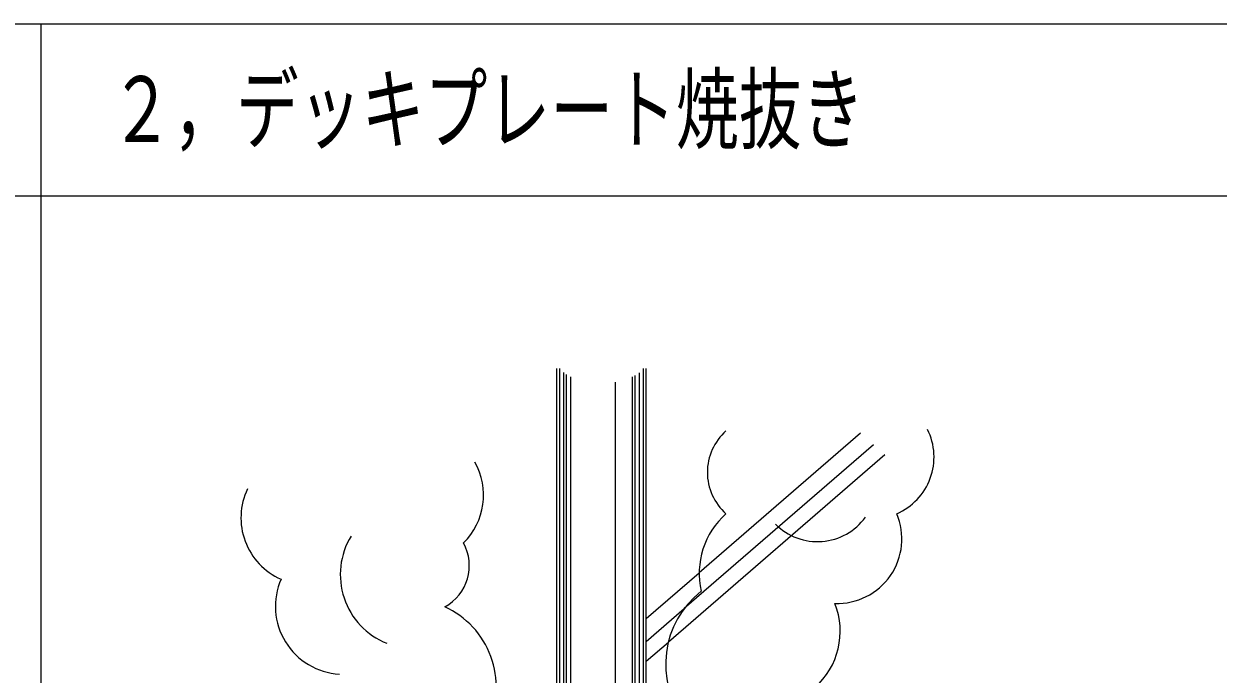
# Model space of a CAD drawing. Units: millimetres on the paper. Extents: x -350 to 350, y -246 to 246.
# Drawn here: x -128.13 to -88.24, y -169.99 to -148.26 of the extents above; entities that cross this region are included whole.
import ezdxf
from ezdxf.enums import TextEntityAlignment as Align

# ---------------------------------------------------------------- set-up
doc = ezdxf.new("R2010")
doc.units = ezdxf.units.MM
doc.layers.add('0-2_M2-2-0', color=7, linetype='Continuous', lineweight=18)
doc.styles.add('ＭＳ ゴシック', font='')
doc.styles.get('ＭＳ ゴシック').set_extended_font_data('MS Gothic')

msp = doc.modelspace()

# ---------------------------------------------------------------- linework, layer by layer
at = {"layer": '0-2_M2-2-0'}
for p, q in [((-167.863, -148.257), (-7.788, -148.257)), ((-127.552, -224.976), (-127.552, -148.257)), ((-127.552, -154.017), (-167.863, -154.017)), ((-87.825, -154.017), (-127.552, -154.017)), ((-110.334, -159.773), (-110.334, -178.968)), ((-110.242, -159.773), (-110.242, -173.596)), ((-110.103, -159.913), (-110.103, -173.646)), ((-107.568, -173.646), (-107.568, -159.914)), ((-107.43, -173.597), (-107.43, -159.773)), ((-107.338, -178.968), (-107.338, -159.773)), ((-110.011, -159.979), (-110.011, -173.674)), ((-109.873, -160.055), (-109.873, -173.712)), ((-108.375, -160.227), (-108.375, -172.964)), ((-107.799, -173.712), (-107.799, -160.055)), ((-107.707, -173.688), (-107.707, -160.007)), ((-100.187, -161.934), (-105.572, -166.598)), ((-99.749, -162.324), (-106.07, -167.798)), ((-99.371, -162.66), (-106.602, -168.922)), ((-107.338, -168.127), (-105.572, -166.598)), ((-107.338, -168.896), (-106.07, -167.798)), ((-107.338, -169.56), (-106.602, -168.922))]:
    msp.add_line(p, q, dxfattribs=at)
for centre, radius, start, end in [((-103.452, -163.244), 1.848, 131.5638, 228.4363), ((-99.783, -162.736), 2.055, 293.1309, 26.7255), ((-115.02, -164.001), 2.245, 314.5535, 29.3425), ((-118.648, -164.768), 2.23, 154.2677, 246.469), ((-102.907, -166.618), 2.665, 131.6409, 193.03), ((-100.96, -165.47), 2.157, 267.8915, 23.0394), ((-101.622, -163.569), 1.989, 225.2367, 323.6743), ((-115.087, -166.661), 2.473, 148.6715, 248.1986), ((-114.831, -166.358), 1.58, 298.8142, 28.6154), ((-117.458, -167.721), 2.27, 156.4131, 266.7341), ((-103.586, -169.661), 3.106, 128.1317, 217.1782), ((-115.274, -170.407), 2.924, 334.6965, 65.6864), ((-103.387, -168.555), 2.525, 311.6147, 21.59)]:
    msp.add_arc(centre, radius, start, end, dxfattribs=at)

# ---------------------------------------------------------------- texts
at = {"layer": '0-2_M2-2-0', "style": 'ＭＳ ゴシック', "width": 0.7}
msp.add_text('２，デッキプレート焼抜き', height=2.199, dxfattribs=at).set_placement((-125.248, -152.865), align=Align.BOTTOM_LEFT)

doc.saveas('drawing.dxf')
